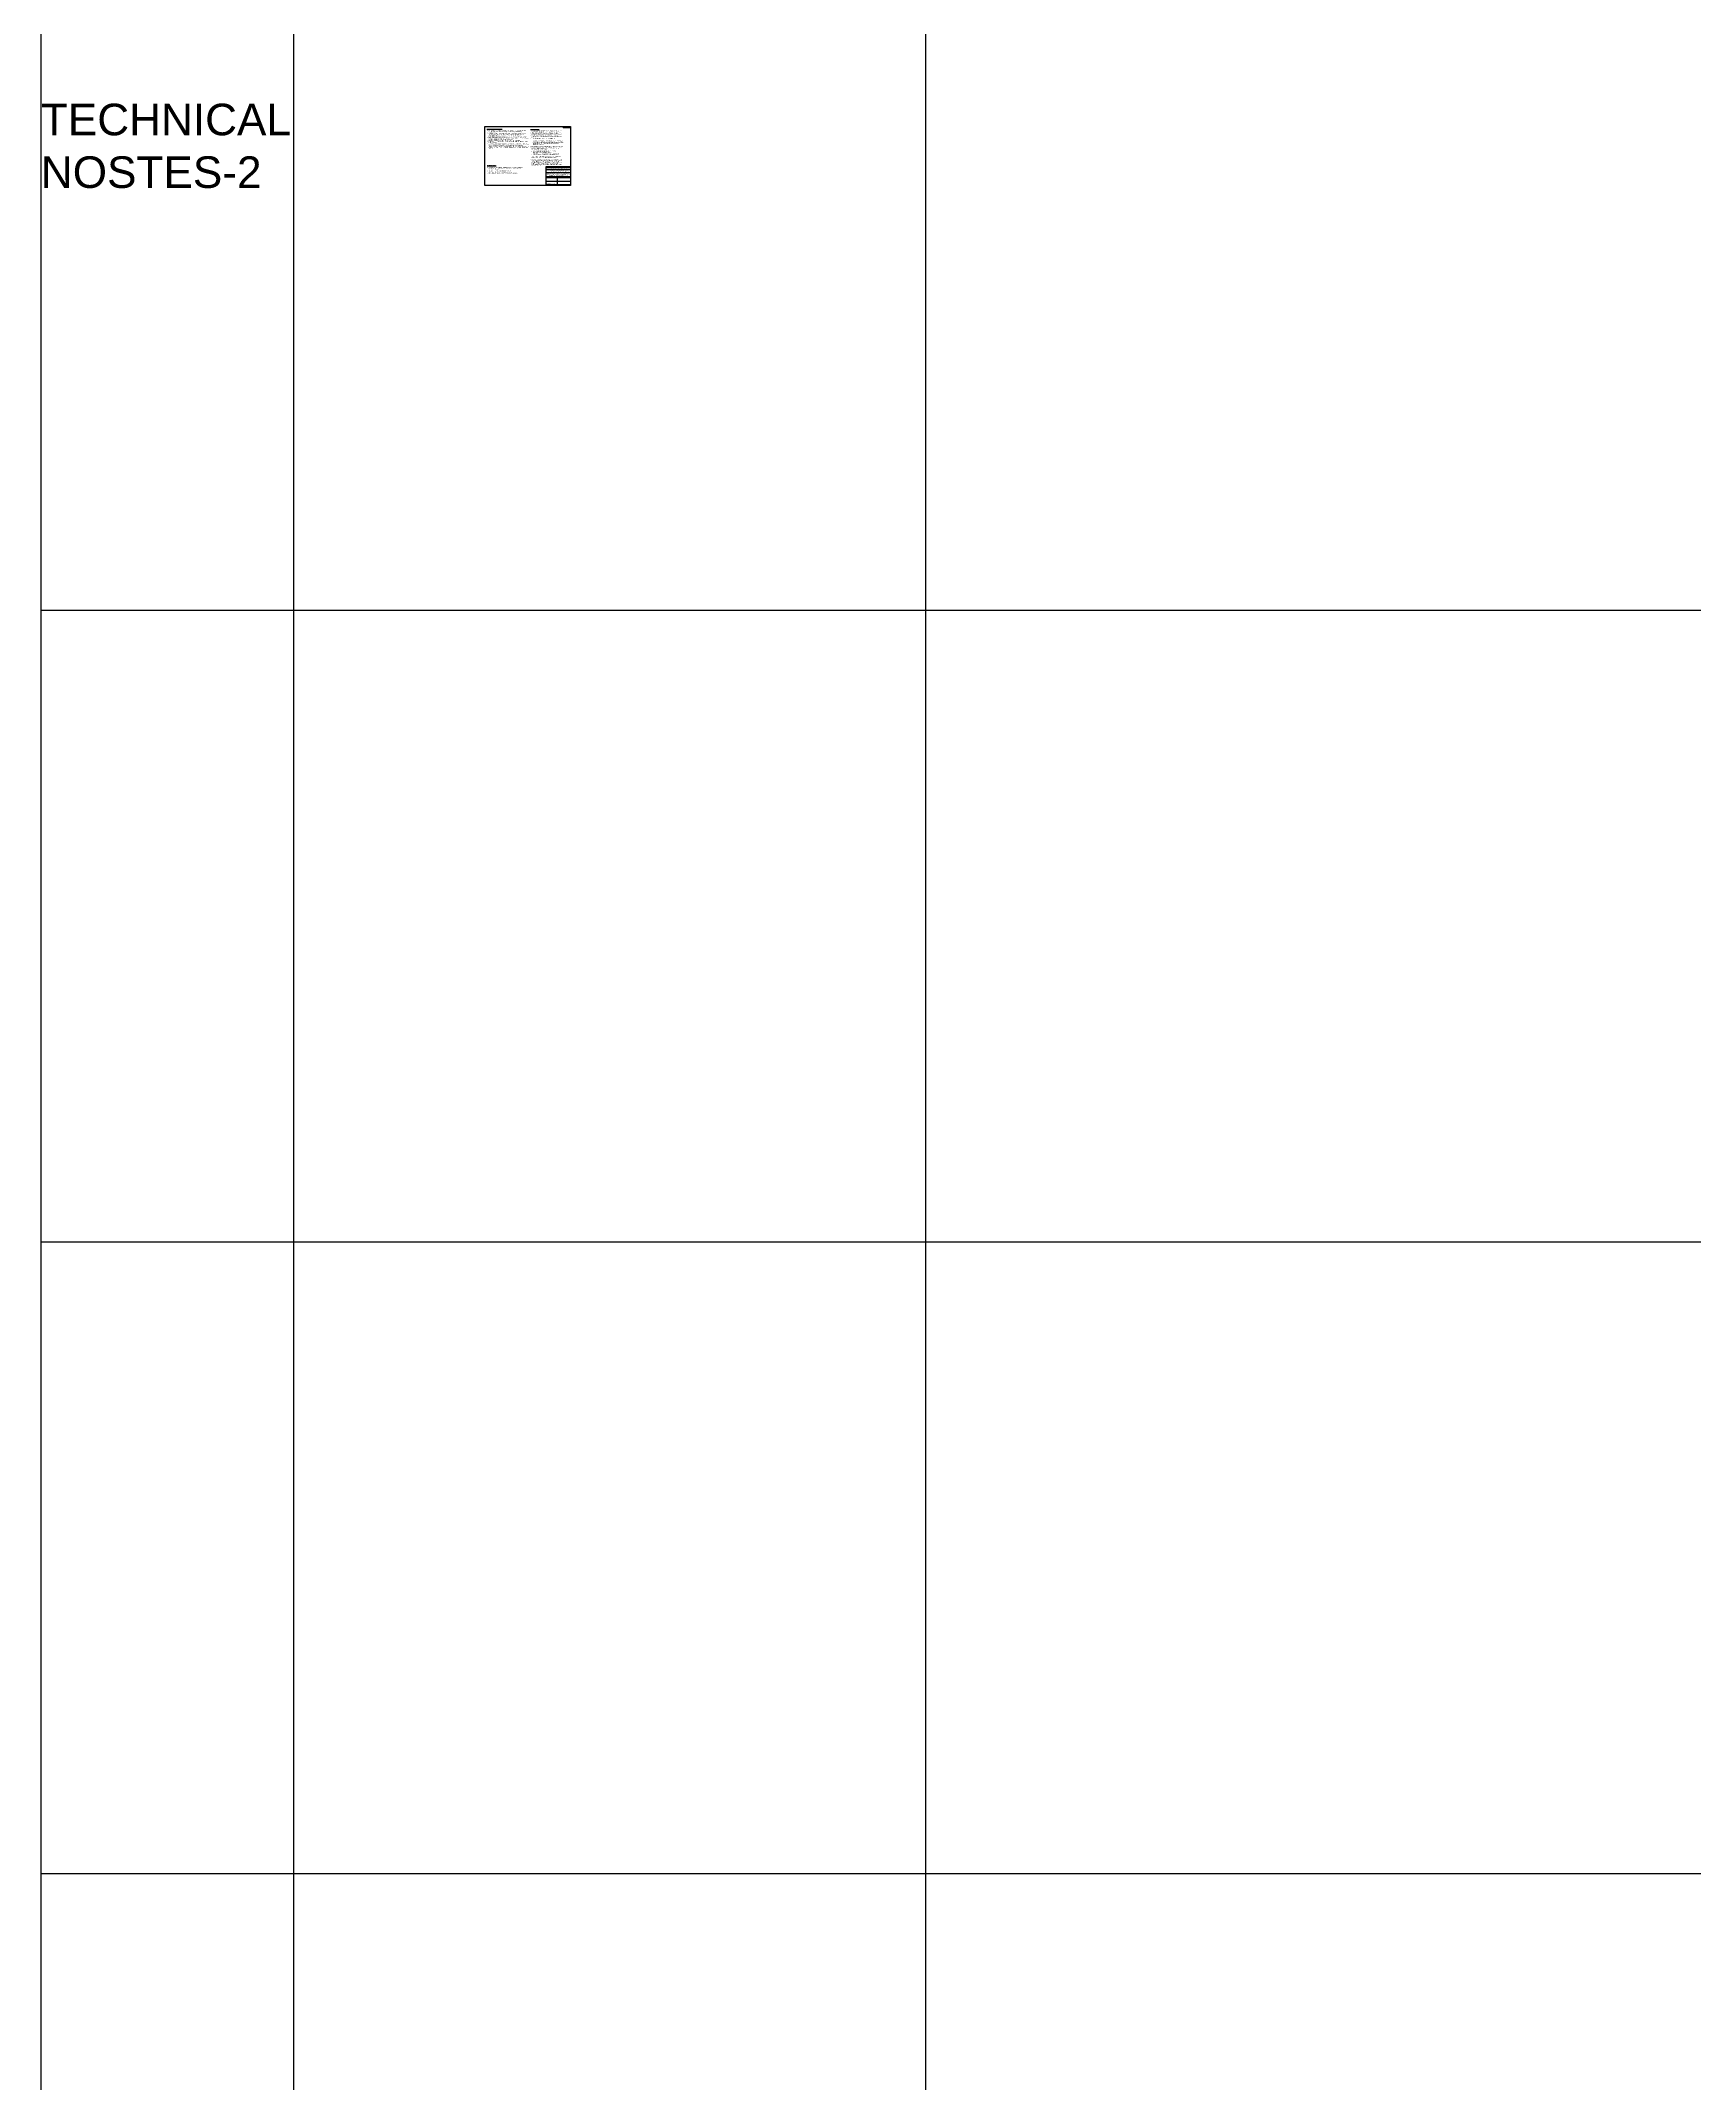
# Model space of a CAD drawing. Header units: inches. Extents: x -885 to 26362, y -28010 to 990.
# Drawn here: x 3489 to 6105, y -9342 to -6109 of the extents above; entities that cross this region are included whole.
import ezdxf
from ezdxf.enums import TextEntityAlignment as Align

# ---------------------------------------------------------------- set-up
doc = ezdxf.new("R2010")
doc.units = ezdxf.units.IN
doc.header["$MEASUREMENT"] = 0
doc.linetypes.add('ACAD_ISO02W100', pattern=[15, 12, -3])
doc.layers.add('COLM', color=1, linetype='Continuous', lineweight=60)
doc.layers.add('Construction Line', color=10, linetype='Continuous')
doc.layers.add('LINE', color=7, linetype='Continuous')
doc.styles.add('Arial-20', font='arial.ttf', dxfattribs={"height": 0.032})
doc.styles.add('BIG', font='ROMANT.SHX')
doc.styles.add('Kazi_T_H', font='timesbd.ttf')
doc.styles.add('liza', font='times.ttf', dxfattribs={"height": 2})
doc.styles.get("Standard").update_dxf_attribs({"font": 'arial.ttf'})

msp = doc.modelspace()

# ---------------------------------------------------------------- linework, layer by layer
at = {"layer": 'Construction Line'}
for p, q in [((3488.823672, 990.024943), (3488.823672, -28009.975057)), ((3888.823672, 990.024943), (3888.823672, -28009.975057)), ((4888.823672, 990.024943), (4888.823672, -28009.975057)), ((3488.823672, -7009.975057), (26362.295749, -7009.975057)), ((3488.823672, -8009.975057), (26362.295749, -8009.975057)), ((3488.823672, -9009.975057), (26362.295749, -9009.975057))]:
    msp.add_line(p, q, dxfattribs=at)
at = {"layer": 'LINE', "color": 0, "linetype": 'ByBlock', "lineweight": -3, "ltscale": 0.5}
for p, q in [((4327.065477, -6308.179362), (4288.192425, -6308.179362)), ((4288.192425, -6308.179362), (4288.192425, -6337.844013)), ((4327.065477, -6309.956201), (4288.192425, -6309.956201)), ((4327.065477, -6317.588392), (4288.192425, -6317.588392)), ((4327.120273, -6312.788318), (4288.247221, -6312.788318)), ((4327.120273, -6323.951717), (4288.247221, -6323.951717)), ((4327.120273, -6325.711298), (4288.247221, -6325.711298)), ((4288.247221, -6330.927753), (4327.120273, -6330.927753)), ((4288.247221, -6336.144207), (4327.120273, -6336.144207)), ((4303.892312, -6337.844013), (4303.892312, -6336.144207)), ((4306.343185, -6336.144207), (4306.343185, -6325.711298))]:
    msp.add_line(p, q, dxfattribs=at)
msp.add_lwpolyline([(4191.398081, -6244.422414), (4327.065477, -6244.422414), (4327.065477, -6337.844013), (4191.398081, -6337.844013)], close=True, dxfattribs=at)
at = {"layer": 'LINE', "color": 7, "lineweight": 13, "ltscale": 0.5}
msp.add_lwpolyline([(4327.065477, -6244.422414), (4315.533195, -6244.422414), (4315.533195, -6246.197044), (4327.065477, -6246.197044)], close=True, dxfattribs=at)

# ---------------------------------------------------------------- texts
at = {"color": 1, "linetype": 'ACAD_ISO02W100', "insert": (4194.625149, -6247.609891), "char_height": 0.9, "width": 32.20721928, "attachment_point": 1}
msp.add_mtext('{\\fCambria|b1|i0|c0|p18;\\L\\C256;NOTES FOR GEOBAG (\\C0;POLYPROPYLENE\\C256;):}', dxfattribs=at)
at = {"color": 0, "linetype": 'Continuous', "lineweight": -3, "insert": (4194.926363, -6305.349793), "char_height": 0.594, "width": 306.46268268, "attachment_point": 1, "style": 'liza'}
msp.add_mtext('{\\fCambria|b1|i0|c0|p18;\\H1.515x;\\LNOTES FOR C.C BLOCKS:\\P\\l\\P1.^ICONCRETE FOR C.C BLOCK SHALL HAVE MINIMUM CYLINDER STRENGTH OF 12.00N/mm2 \\P        FOR  PITCHING BLOCK & 10.50N/mm2 FOR DUMPING BLOCK AT 28 DAYS (STONE CHIPS \\P        USE AS COARSE AGGREGATE).\\P\\P2.^ICURING OF C.C BLOCKS SHALL BE CONTINUED FOR 21 DAYS.\\P\\P3.^ITHE PITCHING WORK SHALL BE PLACED ON PROPERLY COMPACTED SLOPE.\\P           }', dxfattribs=at)
at = {"layer": 'COLM', "color": 1, "insert": (4194.825926, -6249.84633), "char_height": 0.9, "width": 63.26954746, "attachment_point": 1, "style": 'Arial-20'}
msp.add_mtext('\\pi-2.7,l2.7,t2.7;{\\fCambria|b1|i0|c0|p18;\\C0;1.^IEACH BAG DELIVERED AT SITE SHALL BE MARKED WITH LABELS  THAT  IDENTIFY BRAND NAME,\\P\\pi-1800,l1800,tz;        CONTRACT PACKAGE NO, SIZE OF BAG, DATE OF PRODUCTION OF GEOTEXTILE, NAME OF \\P         CONTRACTOR ETC. \\P\\pi-2.7,l2.7,t2.7;2.^ISEWING SHALL BE DONE BY MACHINE WITH LOCK STITCH (TYPE 301 UNDER ISO 4915/DIN61400) \\P\\pi-1800,l1800,tz;         OR DOUBLE CHAIN STITCH (TYPE 401 UNDER ISO 4915/DIN61400) AS PER BWDB TECHNICAL \\P         SPECIFICATION AND TENDER DOCUMENT. THREAD FOR STITCHING SHOULD BE 100%\\P         POLYPROPYLENE OR NYLON. \\P\\pi-2.7,l2.7,t2.7;3.^IFILLING MATERIAL OF GEOBAG SHOULD BE SAND AND 80% SHOULD RETAIN ON #100 SEIVE.  SAND \\P\\pi-1800,l1800,tz;         SHOULD BE FREE FROM CLAY & ORGANIC MATTER.\\P\\pi-2.7,l2.7,t2.7;4.^IIN GEOTEXTILE FABRIC, POLYPROPYLENE SHALL BE 97% AND ADDITIVES SHALL BE 3%. CARBON BLACK (2%) AND ANTIOXIDANTS (1%) MAY BE MIXED AS ADDITIVES.\\P5.^IISO 13438:2018 IS FOR TEST OF SERVICE LIFE OF GEOTEXTILE FABRIC AND GEOBAG.\\P6.^IEN 11924:2000 IS FOR ALLOWABLE MAXIMUM EXPOSURE TIME DURING INSTALLATION OF GEOTEXTILE FILTER AND GEOBAG.\\P7.^ITHE GEO-TEXTILE PRODUCT MANUFACTURER SHALL CERTIFY THE PERFORMANCE (VALUE) OF THEIR PRODUCT DESCRIBING DIFFERENT PROPERTIES SUCH AS EFFECTIVE OPENING SIZE O\\W0.9;\\T0.75;90\\W1;\\T1;, MASS, THICKNESS, STRENGTH ELONGATION, MAXIMUM EXPOSURE TIME, DURABILITY (OR VALUE TIME) ETC.\\P8.^ISIEVE ANALYSIS FOR CHECKING 80% RETAINED ON #100 SIEVE AND TEST FOR CLAY & ORGANIC MATTER CONTENT SHOULD BE DONE (AS PER ACTUAL NEED). SPECIFICATIONS OF GEOTEXTILE  SHALL BE AS PER SCHEDULE.}', dxfattribs=at)
at = {"layer": 'Construction Line', "insert": (3488.823672, -6208.225561), "char_height": 50, "attachment_point": 1}
msp.add_mtext_dynamic_manual_height_columns('TECHNICAL NOSTES-2', width=186.33768321, gutter_width=1, heights=[0], dxfattribs=at)
at = {"layer": 'LINE', "color": 0, "linetype": 'ByBlock', "lineweight": -3, "ltscale": 0.5}
for s, p in [('DATE: 00-00-2025', (4288.382281, -6337.52841)), ('DWG NO.: DC-5-0000-04/33', (4304.440123, -6337.419062))]:
    msp.add_text(s, height=1.06237888, dxfattribs=at).set_placement(p)
at = {"layer": 'LINE', "lineweight": 50, "ltscale": 0.5, "style": 'Kazi_T_H'}
for s, p in [('(SHAMMI AKHTER), SDE', (4288.53531, -6330.632012)), ('(MST. TASMEM JAHAN), EE', (4288.551089, -6335.708762)), ('(JAKARIA PERVEZ), SE ', (4306.481873, -6330.635712)), ('(MD. MAHFUZUR RAHMAN), CE, DESIGN ', (4306.700866, -6335.792514))]:
    msp.add_text(s, height=0.67228551, dxfattribs=at).set_placement(p)
at = {"layer": 'LINE', "color": 0, "linetype": 'ByBlock', "lineweight": -3, "ltscale": 0.5, "style": 'Kazi_T_H'}
for s, p in [('DESIGNED BY:', (4288.650687, -6326.587662)), ('CHECKED BY :', (4288.650687, -6331.804117)), ('APPROVED BY :', (4306.656172, -6331.804117)), ('RECOMMENDED BY:', (4306.656172, -6326.587662))]:
    msp.add_text(s, height=0.62597454, dxfattribs=at).set_placement(p)
at = {"layer": 'LINE', "color": 0, "linetype": 'ByBlock', "lineweight": -3, "ltscale": 0.5}
for s, height, p in [('BANGLADESH  WATER  DEVELOPMENT  BOARD', 1.02159282, (4307.410742, -6309.48535)), ('OFFICE OF THE SUPERINTENDING ENGINEER', 0.85207429, (4307.673639, -6311.0061)), ('DESIGN CIRCLE-5', 0.85207429, (4306.793998, -6312.352018))]:
    msp.add_text(s, height=height, dxfattribs=at).set_placement(p, align=Align.CENTER)
at = {"layer": 'LINE', "lineweight": 50, "ltscale": 0.5}
msp.add_text('NOTES', height=1.0224892, dxfattribs=at).set_placement((4306.298001, -6325.316956), align=Align.CENTER)
at = {"layer": 'LINE', "color": 0, "insert": (4263.356779, -6248.092835), "char_height": 0.594, "attachment_point": 1, "style": 'BIG'}
msp.add_mtext_dynamic_manual_height_columns("\\pxi-3,l4,t4;{\\fCambria|b1|i0|c0|p18;\\H1.515x;\\LN\\H0.9999x;OTE\\C256;S FOR DUMPING:\\l\\P\\pi0,l0,tz;\\P\\pi-3.00168,l3.73906,t3.73906,64.00673;1.^IWORK SHALL BE EXECUTED ONLY WHEN WL IS AT OR NEAR WORKING LOW W.L AS SHOWN IN THE DRAWING. \\P2.^ISURVEY BOAT EQUIPPED WITH NECESSARY DUMPING EQUIPMENT, SURVEY EQUIPMENT & SURVEY TEAM SHOULD BE ENSURED AT SITE BEFORE START OF DUMPING.\\P\\A1;3.^IDUMPING MATERIALS SHALL BE DUMPED FROM BARGE EQUIPPED WITH GUIDED FENCE SO THAT DUMPING MATERIALS CAN BE DUMPED INTO PROPER POSITION.\\A0;\\P4.^ITHE FOLLOWING EQUIPMENT SHALL BE USED FOR DUMPING.\\P\\pi-3,l4,t4;\\P\\pi-5,l6.73906,t6.73906;a.^IFLAT TOP BARGE /PONTOONS/\\H0.9999x;DUMPING BOAT SHALL BE USED FOR DUMPING .\\Pb.^IENGINE BOAT - FOR TRANSPORTING THE DUMPING MATERIAL TO THE BARGE.\\Pc.^ITOPOGRAPHIC & BATHYMETRIC SURVEY TEAM EQUIPPED WITH TOTAL STATION.\\P\\A1;d.^INO DUMPING SHALL ALLOWED WITHOUT PROPERLY POSITIONED & ANCHORED DUMPING BOAT.\\P\\pi-3,l4,t4;\\A0;\\P5.  SPECIAL CARE SHALL BE TAKEN FOR ANCHORING OF DUMPING PONTOON/\\H0.9999x; BOAT. \\P\\pi-3.00168,l3.73906,t3.73906,64.00673;6.^IWORK SHALL BE STARTED FROM U/S END \\A1;AND FROM DUMPING END TO BANK.\\A0;\\P7.^IFOLLOWING CONSTRUCTION SEQUENCE  SHALL BE FOLLOWED  DURING EXECUTION OF THIS PROTECTIVE WORK:\\P\\pi-3,l4,t4;\\P\\pi-5,l6.73906,t6.73906;\\A1;a.^IEXECUTION OF WORK SHALL BE DONE FROM THE EXTREME\\P\\pi-3,l4,t4;            END OF DUMPING TO TOWARDS THE BANK.\\P\\pi-5,l6.73906,t6.73906;b.^IDUMPING OF GEOBAG BELOW \\A0;WORKING LOW W.L\\A1;\\H0.9999x;.\\Pc.^IDUMPING OF C.C BLOCKS BELOW \\A0;WORKING LOW W.L\\A1;\\H0.9999x;. OVER GEOBAG.   \\Pd.^ISLOPE PREPARATION & PITCHING WORK ABOVE \\A0;WORKING LOW W.L\\A1;\\H0.9999x;. \\P\\pi-3,l4,t4;\\A0;\\C7;\\P\\pi-3.00168,l3.73906,t3.73906,64.00673;8.^IA 'NEED BASED DUMPING' APPROACH SHALL BE TAKEN WHERE THE SCOUR HOLES ARE IDENTIFIED AT FIRST AND ADDRESSED ACCORDINGLY.\\P\\pi0,l0,tz;\\P\\pi-3.00168,l3.73906,t3.73906,64.00673;9.^IA BASELINE SURVEY SHALL BE DONE FOR  ACTUAL DISTRIBUTION OF GEO-BAGS ACCORDING TO PREVAILING RIVER CONDITIONS BEFORE START OF THE WORK. A SECOND SURVEY SHALL BE UNDER TAKEN WITHIN 12 HOURS BEFORE DUMPING IN A DESIGNATED NEXT AREA AND AT NOT MORE THAN 10.00 METRES IN INTERVAL BETWEEN ADJACENT CROSS SECTIONS. IF ANY ADVERSE SITUATION ARISED, IT SHOULD BE REPORTED TO THE COMPETENT AUTHORITY FOR NECESSARY ACTION. \\P\\pi0,l0,tz;\\P\\pi-4,l5,t4;\\fArial|b0|i0|c0|p34;\\H0.4326x;\\P\\pi-3,l4;\\A1;\\fCambria|b1|i0|c0|p18;\\H2.311x;\\C256;\\P\\H0.66x; }", width=50.815817, gutter_width=2.5, heights=[0], dxfattribs=at)
at = {"layer": 'LINE', "color": 7, "lineweight": 13, "ltscale": 0.5, "insert": (4315.533195, -6244.712095), "char_height": 0.87777, "width": 12.06329023, "attachment_point": 1}
msp.add_mtext('{\\fTimes New Roman|b1|i0|c0|p18; Sheet No. 04 of 33}', dxfattribs=at)
at = {"layer": 'LINE', "color": 0, "linetype": 'ByBlock', "lineweight": -3, "ltscale": 0.5, "attachment_point": 2}
for s, insert, char_height, width in [('Design of Protective Work along the R/B of Padma River from \\PKM 6.720 to KM 15.720=9.000 KM at Talbaria, Baruipara and Bahalbaria union, Upazila: Mirpur, District: Kushtia\\PKushtia WD Division, BWDB, Kushtia.', (4307.802378, -6317.839723), 0.937281722, 40.62813416), ('\\pt3.494;"Protection of Talbaria area of Mirpur Upazila & Kamorkandi \\Parea of Shelaidah Union of Kumarkhali Upazila in Kushtia District \\Pfrom the erosion of Padma River"', (4308.783999, -6313.362629), 0.81799132, 39.78115556)]:
    msp.add_mtext(s, dxfattribs=dict(at, insert=insert, char_height=char_height, width=width))

doc.saveas('drawing.dxf')
